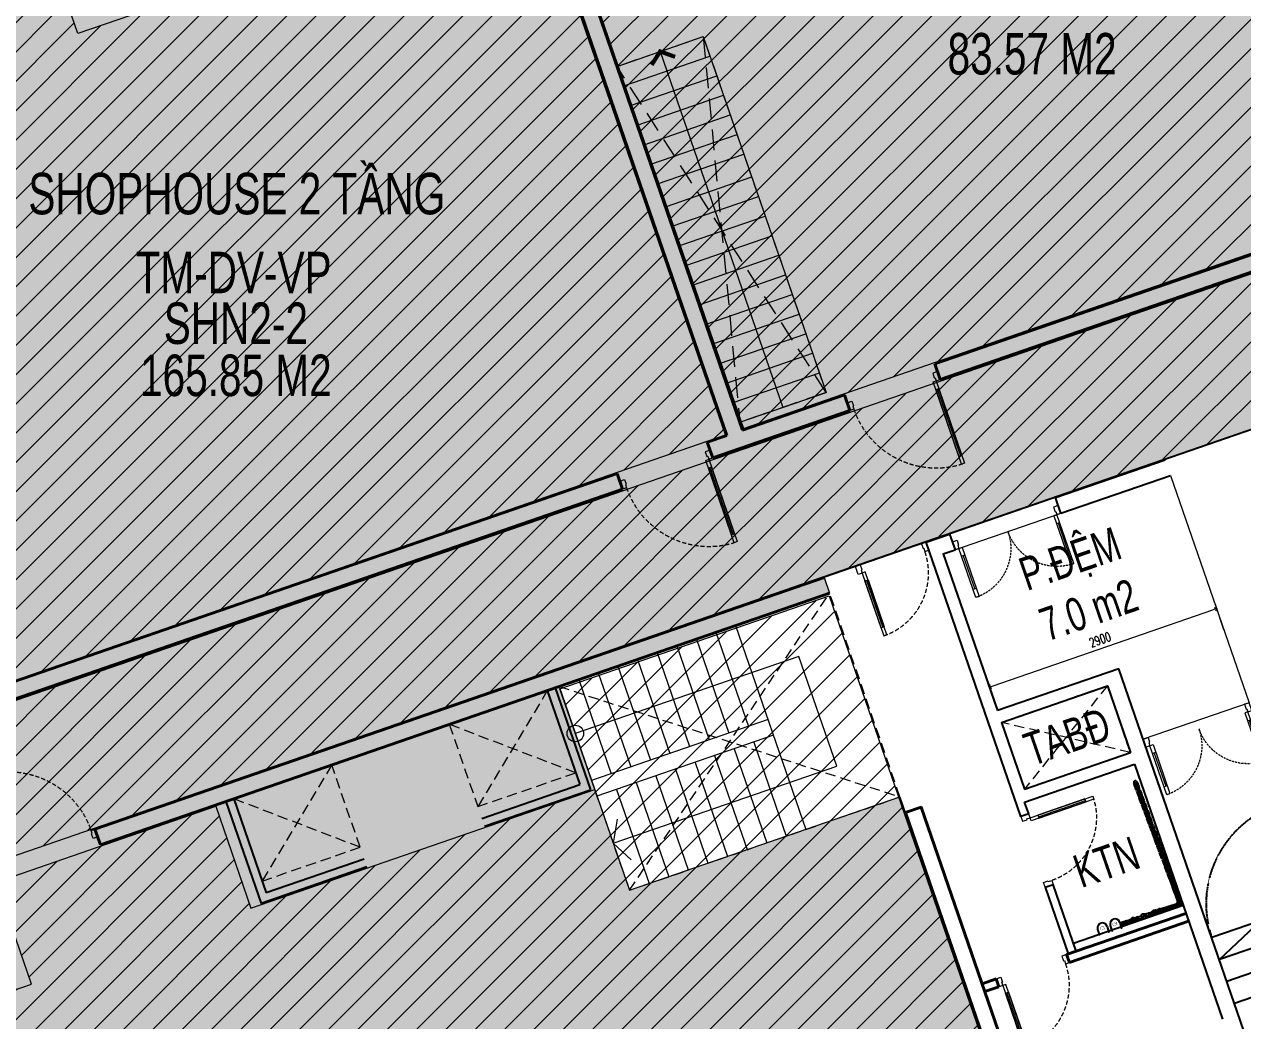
# Model space of a CAD drawing. Header units: millimetres. Extents: x -11451263 to 11578383104, y -507 to 1450429.
# Drawn here: x 11711667 to 11726354, y 1047320 to 1059334 of the extents above; entities that cross this region are included whole.
import ezdxf
from ezdxf.enums import TextEntityAlignment as Align

# ---------------------------------------------------------------- set-up
doc = ezdxf.new("R2010")
doc.units = ezdxf.units.MM
doc.header["$MEASUREMENT"] = 0
for name, pattern in [('DASH2-1', [3, 2, -1]), ('DASHED2', [0.375, 0.25, -0.125]), ('HIDDEN', [0.375, 0.25, -0.125]), ('Xref_ST_MBDV Cot vach 30.7.2022$0$HIDDEN', [0.375, 0.25, -0.125]), ('Xref_ST_MBDV Cot vach 30.7.2022$0$HIDDEN2', [0.1875, 0.125, -0.0625])]:
    doc.linetypes.add(name, pattern=pattern)
doc.layers.get('0').update_dxf_attribs({"linetype": 'CONTINUOUS', "lineweight": 13})
doc.layers.get('Defpoints').update_dxf_attribs({"color": 5, "linetype": 'CONTINUOUS', "lineweight": 13})
for name, color, linetype, lineweight in [('00-N-GHI CHU', 150, 'CONTINUOUS', 9), ('1.Tuong', 251, 'CONTINUOUS', 35), ('CUA', 37, 'CONTINUOUS', 13), ('D-building block', 8, 'CONTINUOUS', 13), ('DO DIEN TICH THONG THUY', 141, 'CONTINUOUS', 13), ('KAKA FIX', 2, 'CONTINUOUS', 13), ('KT-Chu viet', 255, 'CONTINUOUS', 20), ('KT-Chu viet 2', 6, 'CONTINUOUS', 20), ('KT-Kich thuoc', 159, 'CONTINUOUS', 18), ('KT-Net cat', 1, 'CONTINUOUS', 40), ('KT-Net to mau', 159, 'CONTINUOUS', 18), ('SPE-MEP-HVAC', 140, 'CONTINUOUS', 0), ('Xref_ST_MBDV Cot vach 30.7.2022$0$CUA', 37, 'CONTINUOUS', 13)]:
    doc.layers.add(name, color=color, linetype=linetype, lineweight=lineweight)
for name, color, linetype in [('1-CAPLANH', 30, 'CONTINUOUS'), ('KT-KT', 1, 'CONTINUOUS'), ('NU-1CAP LANH', 4, 'CONTINUOUS'), ('PAD', 2, 'CONTINUOUS'), ('Sao hoa', 3, 'CONTINUOUS'), ('THAY', 8, 'CONTINUOUS'), ('Xref_ST_MBDV Cot vach 30.7.2022$0$IDEA - dim', 251, 'CONTINUOUS'), ('Xref_ST_MBDV Cot vach 30.7.2022$0$KT-Net cot vach', 6, 'CONTINUOUS'), ('Xref_ST_MBDV Cot vach 30.7.2022$0$KT-Net manh', 139, 'CONTINUOUS'), ('Xref_ST_MBDV Cot vach 30.7.2022$0$KT-Text', 7, 'CONTINUOUS'), ('Xref_ST_MBDV Cot vach 30.7.2022$0$KT-Thay', 7, 'CONTINUOUS'), ('Xref_ST_MBDV Cot vach 30.7.2022$0$KT-Tuong', 1, 'CONTINUOUS')]:
    doc.layers.add(name, color=color, linetype=linetype)
doc.styles.add('AVANT', font='vntimeh.shx')
doc.styles.add('Xref_ST_MBDV Cot vach 30.7.2022$0$Arial', font='arial.ttf', dxfattribs={"width": 0.7})
doc.styles.add('Xref_ST_MBDV Cot vach 30.7.2022$0$xref.N.Cot vach tang N2$0$DIM', font='vnsimli.shx', dxfattribs={"width": 0.7})
doc.dimstyles.new('Xref_ST_MBDV Cot vach 30.7.2022$0$xref.N.Cot vach tang N2$0$CCU 1-100 A1', dxfattribs={"dimscale": 100, "dimtxt": 2.2, "dimasz": 1, "dimexe": 1, "dimexo": 0, "dimgap": 1, "dimtad": 1, "dimdec": 0, "dimdsep": 46, "dimtxsty": 'Xref_ST_MBDV Cot vach 30.7.2022$0$xref.N.Cot vach tang N2$0$DIM', "dimblk1": 'Xref_ST_MBDV Cot vach 30.7.2022$0$xref.N.Cot vach tang N2$0$_ARCHTICK', "dimblk2": 'Xref_ST_MBDV Cot vach 30.7.2022$0$xref.N.Cot vach tang N2$0$_ARCHTICK', "dimsah": 1, "dimcen": 0, "dimdle": 1, "dimclrd": 256, "dimclre": 256, "dimclrt": 31, "dimadec": 0, "dimazin": 0, "dimtfac": 1, "dimtdec": 0, "dimtix": 1, "dimtmove": 2, "dimatfit": 3, "dimldrblk": 'Xref_ST_MBDV Cot vach 30.7.2022$0$xref.N.Cot vach tang N2$0$_ARCHTICK', "dimfxl": 0, "dimtolj": 1, "dimarcsym": 0})

# ---------------------------------------------------------------- blocks, each defined once
blk = doc.blocks.new('*U290')
for p, q in [((-1260, 525), (-1300, 525)), ((-1280, 100), (-1280, 525)), ((-90, 525), (-50, 525)), ((-70, 100), (-70, 525)), ((-1260, 100), (-1300, 100)), ((-90, 100), (-50, 100))]:
    blk.add_line(p, q)
for points in [[(-1300, 0), (-1260, 0), (-1260, 625), (-1300, 625)], [(-50, 0), (-90, 0), (-90, 625), (-50, 625)], [(-1350, -100), (-1290, -100), (-1290, -40), (-1300, -40), (-1300, 0), (-1350, 0)], [(0, -100), (-60, -100), (-60, -40), (-50, -40), (-50, 0), (0, 0)]]:
    blk.add_lwpolyline(points, close=True)
at = {"linetype": 'Xref_ST_MBDV Cot vach 30.7.2022$0$HIDDEN2', "ltscale": 200}
for centre, start, end in [((-1300, 0), 0, 90), ((-50, 0), 90, 180)]:
    blk.add_arc(centre, 625, start, end, dxfattribs=at)
blk = doc.blocks.new('*U291')
for p, q in [((-1260, 525), (-1300, 525)), ((-1280, 100), (-1280, 525)), ((-90, 525), (-50, 525)), ((-70, 100), (-70, 525)), ((-1260, 100), (-1300, 100)), ((-90, 100), (-50, 100))]:
    blk.add_line(p, q)
for points in [[(-1300, 0), (-1260, 0), (-1260, 625), (-1300, 625)], [(-50, 0), (-90, 0), (-90, 625), (-50, 625)], [(-1350, -100), (-1290, -100), (-1290, -40), (-1300, -40), (-1300, 0), (-1350, 0)], [(0, -100), (-60, -100), (-60, -40), (-50, -40), (-50, 0), (0, 0)]]:
    blk.add_lwpolyline(points, close=True)
at = {"linetype": 'Xref_ST_MBDV Cot vach 30.7.2022$0$HIDDEN2', "ltscale": 200}
for centre, start, end in [((-1300, 0), 0, 90), ((-50, 0), 90, 180)]:
    blk.add_arc(centre, 625, start, end, dxfattribs=at)
blk = doc.blocks.new('*U377')
blk.add_line((-70, -100), (-70, -700))
for points in [[(-900, 100), (-840, 100), (-840, 40), (-850, 40), (-850, 0), (-900, 0)], [(-50, 0), (-50, -800), (-90, -800), (-90, 0)], [(0, 100), (-60, 100), (-60, 40), (-50, 40), (-50, 0), (0, 0)], [(-50, -100), (-90, -100), (-90, -700), (-50, -700)]]:
    blk.add_lwpolyline(points, close=True)
at = {"linetype": 'Xref_ST_MBDV Cot vach 30.7.2022$0$HIDDEN', "ltscale": 200}
blk.add_arc((-50, 0), 800, 180, 270, dxfattribs=at)
blk = doc.blocks.new('*U292')
blk.add_line((-70, 100), (-70, 700))
for points in [[(-50, 0), (-50, 800), (-90, 800), (-90, 0)], [(-50, 100), (-90, 100), (-90, 700), (-50, 700)], [(-900, -100), (-840, -100), (-840, -40), (-850, -40), (-850, 0), (-900, 0)], [(0, -100), (-60, -100), (-60, -40), (-50, -40), (-50, 0), (0, 0)]]:
    blk.add_lwpolyline(points, close=True)
at = {"linetype": 'Xref_ST_MBDV Cot vach 30.7.2022$0$HIDDEN', "ltscale": 200}
blk.add_arc((-50, 0), 800, 90, 180, dxfattribs=at)
blk = doc.blocks.new('*U286')
blk.add_line((-70, 100), (-70, 700))
for points in [[(-50, 0), (-50, 800), (-90, 800), (-90, 0)], [(-50, 100), (-90, 100), (-90, 700), (-50, 700)], [(-900, -100), (-840, -100), (-840, -40), (-850, -40), (-850, 0), (-900, 0)], [(0, -100), (-60, -100), (-60, -40), (-50, -40), (-50, 0), (0, 0)]]:
    blk.add_lwpolyline(points, close=True)
at = {"linetype": 'Xref_ST_MBDV Cot vach 30.7.2022$0$HIDDEN', "ltscale": 200}
blk.add_arc((-50, 0), 800, 90, 180, dxfattribs=at)
blk = doc.blocks.new('Xref_ST_MBDV Cot vach 30.7.2022$0$xref.N.Cot vach tang N2$0$_Open90')
at = {"color": 0, "linetype": 'ByBlock', "lineweight": -2}
for p, q in [((0, 0), (-1, 0)), ((-0.5, 0.5), (0, 0)), ((0, 0), (-0.5, -0.5))]:
    blk.add_line(p, q, dxfattribs=at)
blk = doc.blocks.new('*D376')
at = {"layer": 'Defpoints', "color": 5, "transparency": 16777216}
for p, q in [((366201, -362644), (368848, -361730)), ((368983, -361969), (368879, -361666)), ((366242, -362916), (366137, -362613))]:
    blk.add_line(p, q, dxfattribs=at)
at = {"layer": 'Defpoints', "color": 0, "transparency": 16777216}
for p in [(368895, -361714), (368983, -361969), (366242, -362916)]:
    blk.add_point(p, dxfattribs=at)
at = {"layer": 'Defpoints', "color": 5, "transparency": 16777216, "xscale": 50, "yscale": 50, "zscale": 50}
for p, rotation in [((368895, -361714), 19.04713795873643), ((366154, -362660), 199.0471379587364)]:
    blk.add_blockref('Xref_ST_MBDV Cot vach 30.7.2022$0$xref.N.Cot vach tang N2$0$_Open90', p, dxfattribs=dict(at, rotation=rotation))
at = {"layer": 'Defpoints', "color": 5, "transparency": 16777216, "insert": (367490, -362088), "char_height": 110, "attachment_point": 5, "rotation": 19.0471, "style": 'Xref_ST_MBDV Cot vach 30.7.2022$0$xref.N.Cot vach tang N2$0$DIM'}
blk.add_mtext('\\A1;2900', dxfattribs=at)
blk = doc.blocks.new('Xref_ST_MBDV Cot vach 30.7.2022$0$xref.N.Cot vach tang N2$0$_ARCHTICK')
at = {"color": 0, "linetype": 'ByBlock', "const_width": 0.15}
blk.add_lwpolyline([(-0.5, -0.5), (0.5, 0.5)], dxfattribs=at)
blk = doc.blocks.new('cut1')
at = {"layer": '1-CAPLANH'}
for p, q in [((-274785, 30089), (-274785, 29953)), ((-274785, 30089), (-274731, 30089)), ((-274561, 30021), (-274785, 30021)), ((-274561, 29953), (-274785, 29953)), ((-274705, 30089), (-274731, 30089)), ((-274705, 30079), (-274642, 30079)), ((-274673, 30021), (-274673, 30129)), ((-274673, 30089), (-274673, 30089)), ((-274561, 30089), (-274641, 30089)), ((-274561, 30089), (-274561, 29953))]:
    blk.add_line(p, q, dxfattribs=at)
for centre, radius, start, end in [((-274673, 30021), 47.9, 133.3025, 49.4499), ((-274674, 30020), 32, 177.2316, 2.7684), ((-274673, 30021), 47.9, 90, 90.8504), ((-274673, 30021), 33.3, 90, 91.5229)]:
    blk.add_arc(centre, radius, start, end, dxfattribs=at)
blk = doc.blocks.new('U')
at = {"layer": '00-N-GHI CHU'}
for p, q in [((-166, 79), (-164, 80)), ((-166, 72), (-166, 79)), ((-166, 79), (-158, 79)), ((-166, 72), (-164, 70)), ((-166, 72), (-158, 72)), ((-164, 70), (-164, 80)), ((-158, 80), (-164, 80)), ((-158, 70), (-164, 70)), ((-156, 80), (-150, 80)), ((-156, 70), (-150, 70)), ((-73, 80), (-150, 80)), ((-150, 79), (-122, 79)), ((-150, 72), (-122, 72)), ((-73, 70), (-150, 70)), ((-166, -72), (-164, -70)), ((-166, -72), (-158, -72)), ((-166, -72), (-166, -79)), ((-166, -79), (-158, -79)), ((-166, -79), (-164, -80)), ((-158, -70), (-164, -70)), ((-164, -70), (-164, -80)), ((-158, -80), (-164, -80)), ((-156, -70), (-150, -70)), ((-156, -80), (-150, -80)), ((-73, -70), (-148, -70)), ((-148, -72), (-122, -72)), ((-148, -79), (-122, -79)), ((-73, -80), (-148, -80)), ((-122, -70), (-122, -80))]:
    blk.add_line(p, q, dxfattribs=at)
for points in [[(-150, 65), (-157, 65), (-158, 67), (-158, 84), (-157, 86), (-150, 86)], [(-150, -65), (-157, -65), (-158, -67), (-158, -84), (-157, -86), (-150, -86)], [(-150, -89), (-150, -61), (-148, -61), (-148, -89)]]:
    blk.add_lwpolyline(points, close=True, dxfattribs=at)
for points in [[(-156, 65, -0.8), (-156, 70, -0.4), (-156, 80, -0.8), (-156, 86)], [(-156, -65, 0.8), (-156, -70, 0.4), (-156, -80, 0.8), (-156, -86)]]:
    blk.add_lwpolyline(points, format="xyb", dxfattribs=at)
for radius in [80.4, 70]:
    blk.add_arc((-73, 0), radius, 270, 90, dxfattribs=at)
blk = doc.blocks.new('A$C5D741EBD')
at = {"layer": 'NU-1CAP LANH'}
for p, q in [((-80, 0), (66, 0)), ((-80, 0), (66, 0)), ((-80, -51), (-80, 0)), ((-80, 0), (66, 0)), ((-80, 0), (66, 0)), ((-80, -51), (-80, 0)), ((-80, 0), (66, 0)), ((-80, 0), (66, 0)), ((-80, -51), (-80, 0)), ((-71, 0), (-71, 48)), ((57, 48), (-71, 48)), ((-7, 0), (-7, -51)), ((57, 0), (57, 48)), ((66, -51), (66, 0)), ((66, -51), (66, 0)), ((66, -51), (66, 0)), ((-80, -51), (66, -51)), ((-47, 0), (-47, -51)), ((33, 0), (33, -51))]:
    blk.add_line(p, q, dxfattribs=at)
blk = doc.blocks.new('co.')
at = {"layer": 'PAD', "xscale": 0.213068181818182, "yscale": 0.213068181818182, "zscale": 0.213068181818182, "rotation": 90}
blk.add_blockref('A$C5D741EBD', (-11, 1), dxfattribs=at)
blk = doc.blocks.new('noi giam- DN 32x25-PPR')
at = {"ltscale": 10}
blk.add_line((22.5, 0), (-22.5, 0), dxfattribs=at)
at = {"layer": 'Sao hoa'}
for p, q in [((-4.5, 17), (-22.5, 17)), ((-22.5, -17), (-22.5, 17)), ((22.5, 21.5), (2.5, 21.5)), ((22.5, -21.5), (22.5, 21.5)), ((-4.5, -17), (-22.5, -17)), ((22.5, -21.5), (2.5, -21.5))]:
    blk.add_line(p, q, dxfattribs=at)
for points in [[(2.5, 21.5), (-4.5, 17)], [(2.5, -21.5), (-4.5, -17)]]:
    blk.add_lwpolyline(points, dxfattribs=at)
blk = doc.blocks.new('A$C76E668D4')
for p, q in [((1, 39), (77, 39)), ((8, 46), (8, 32)), ((8, 46), (11, 46)), ((8, 39), (70, 39)), ((8, 32), (11, 32)), ((13, 86), (13, 68)), ((13, 86), (65, 86)), ((13, 56), (14, 54)), ((13, 22), (14, 24)), ((13, -8), (13, 10)), ((14, 55), (17, 55)), ((14, 23), (17, 23)), ((20, 66), (20, 59)), ((20, 50), (20, 47)), ((20, 43), (20, 28)), ((20, 19), (20, 12)), ((22, 65), (24, 64)), ((22, 13), (24, 14)), ((32, 70), (32, 67)), ((32, 8), (32, 11)), ((39, 77), (39, 1)), ((46, 70), (46, 67)), ((46, 8), (46, 11)), ((56, 65), (54, 64)), ((56, 13), (54, 14)), ((58, 66), (58, 59)), ((58, 50), (58, 47)), ((58, 43), (58, 28)), ((58, 19), (58, 12)), ((64, 55), (61, 55)), ((64, 23), (61, 23)), ((65, 56), (64, 54)), ((65, 22), (64, 24)), ((65, 86), (65, 68)), ((65, -8), (65, 10)), ((70, 46), (67, 46)), ((70, 32), (67, 32)), ((70, 46), (70, 32)), ((13, -8), (65, -8))]:
    blk.add_line(p, q)
for points in [[(32, 38, 0.26392), (30, 39), (19, 43, 0.470669), (18, 43, 0.248463), (24, 23, 0.470669), (25, 24), (32, 34, 0.26392), (32, 36, -0.068733)], [(35, 46, 0.26392), (36, 47), (37, 59, 0.470669), (36, 60, 0.248463), (19, 49, 0.470669), (20, 47), (32, 44, 0.26392), (34, 44, -0.068733)], [(38, 31, 0.26392), (36, 31), (29, 21, 0.470669), (29, 20, 0.248463), (49, 20, 0.470669), (49, 21), (42, 31, 0.26392), (40, 31, -0.068733)], [(44, 44, 0.26392), (46, 44), (58, 47, 0.470669), (58, 49, 0.248463), (42, 60, 0.470669), (41, 59), (42, 47, 0.26392), (43, 46, -0.068733)], [(46, 36, 0.26392), (46, 34), (53, 24, 0.470669), (54, 23, 0.248463), (60, 43, 0.470669), (59, 43), (48, 39, 0.26392), (46, 38, -0.068733)]]:
    blk.add_lwpolyline(points, format="xyb", close=True)
blk.add_lwpolyline([(37, 42), (36, 39), (37, 36), (41, 36), (42, 39), (41, 42)], close=True)
for radius in [39, 3.52, 2.82]:
    blk.add_circle((39, 39), radius)
for centre, radius, start, end in [((8, 43), 2.25, 95.6633, 163.7814), ((39, 39), 33, 171.1453, 188.9642), ((8, 35), 2.25, 196.2186, 264.3367), ((140, 39), 132, 177.1104, 182.8896), ((10, 44), 1.57, 357.9003, 80.0638), ((10, 34), 1.57, 279.9362, 2.0997), ((39, 39), 33, 126.0358, 143.8547), ((14, 57), 2.25, 151.2186, 219.3367), ((39, 39), 27.4, 169.306, 191.0525), ((14, 21), 2.25, 140.6633, 208.7814), ((39, 39), 33, 216.1453, 233.9642), ((15, 55), 1.57, 234.9362, 317.0997), ((15, 22), 1.57, 42.9003, 125.0638), ((39, 39), 27.4, 124.306, 145.694), ((39, 39), 27.4, 214.306, 235.694), ((21, 64), 2.25, 50.6633, 118.7814), ((21, 14), 2.25, 241.2186, 309.3367), ((-13, 63), 33.3, 352.9541, 5.0619), ((-112, 39), 132, 3.5546, 4.5408), ((-112, 39), 132, 355.4592, 1.6875), ((-13, 15), 33.3, 354.9381, 7.0459), ((22, 63), 1.57, 312.9003, 35.0638), ((22, 15), 1.57, 324.9362, 47.0997), ((39, 39), 11.4, 174.3336, 221.6664), ((39, 39), 11.4, 102.3336, 149.6664), ((35, 69), 2.25, 106.2186, 174.3367), ((34, 67), 1.57, 189.9362, 272.0997), ((34, 10), 1.57, 87.9003, 170.0638), ((35, 8), 2.25, 185.6633, 253.7814), ((39, 39), 33, 81.0358, 98.8547), ((39, 39), 27.4, 78.9475, 100.694), ((39, 39), 11.4, 246.3336, 293.6664), ((39, 39), 27.4, 259.306, 281.0525), ((39, 39), 33, 261.1453, 278.9642), ((39, 39), 11, 246.3336, 293.6664), ((39, 39), 11.4, 30.3336, 77.6664), ((43, 69), 2.25, 5.6633, 73.7814), ((44, 67), 1.57, 267.9003, 350.0638), ((44, 10), 1.57, 9.9362, 92.0997), ((43, 8), 2.25, 286.2186, 354.3367), ((39, 39), 11.4, 318.3336, 5.6664), ((55, 63), 1.57, 144.9362, 227.0997), ((39, 39), 27.4, 34.306, 55.694), ((39, 39), 27.4, 304.306, 325.694), ((55, 15), 1.57, 132.9003, 215.0638), ((57, 64), 2.25, 61.2186, 129.3367), ((57, 14), 2.25, 230.6633, 298.7814), ((91, 63), 33.3, 174.9381, 187.0459), ((39, 39), 33, 36.0358, 53.8547), ((190, 39), 132, 175.4592, 176.4454), ((190, 39), 132, 178.3125, 184.5408), ((39, 39), 33, 306.1453, 323.9642), ((91, 15), 33.3, 172.9541, 185.0619), ((63, 55), 1.57, 222.9003, 305.0638), ((63, 22), 1.57, 54.9362, 137.0997), ((64, 57), 2.25, 320.6633, 28.7814), ((64, 21), 2.25, 331.2186, 39.3367), ((67, 44), 1.57, 99.9362, 182.0997), ((39, 39), 27.4, 348.9475, 10.694), ((67, 34), 1.57, 177.9003, 260.0638), ((-62, 39), 132, 357.1104, 2.8896), ((69, 43), 2.25, 16.2186, 84.3367), ((69, 35), 2.25, 275.6633, 343.7814), ((39, 39), 33, 351.0358, 8.8547)]:
    blk.add_arc(centre, radius, start, end)
for centre in [(39, 65), (39, 13)]:
    blk.add_ellipse(centre, major_axis=(-8.57, 0), ratio=0.362111, start_param=0.713758, end_param=2.427834)
blk = doc.blocks.new('A$C0DB83D5E')
for p, q in [((-22, 0), (31, 0)), ((0, -33), (0, 22))]:
    blk.add_line(p, q)
at = {"layer": 'THAY'}
for p, q in [((-22, 0), (-22, -31)), ((0, 22), (31, 22)), ((31, -22), (31, 22)), ((22, -31), (-22, -31)), ((0, -22), (31, -22)), ((22, -22), (22, -31))]:
    blk.add_line(p, q, dxfattribs=at)
blk.add_ellipse((0, 0), major_axis=(-15.7, -15.7), ratio=1, start_param=3.926991, end_param=7.068583, dxfattribs=at)
blk = doc.blocks.new('CNTPO')
at = {"layer": '1-CAPLANH'}
h = blk.add_hatch(color=256, dxfattribs=at)
h.set_gradient(color1=(0, 0, 255), one_color=1, tint=1, name='CYLINDER')
h.paths.add_polyline_path([(11410177, 1048585), (11410168, 1048585), (11410169, 1048584), (11410155, 1048579), (11410153, 1048579), (11410140, 1048575), (11410145, 1048574)])
h.paths.add_polyline_path([(11410154, 1048575), (11410156, 1048577), (11410170, 1048582), (11410170, 1048581), (11410177, 1048585), (11410145, 1048574), (11410142, 1048571)])
for p, q in [((11410049, 1050173, 0), (11410043, 1050189, 0)), ((11410085, 1050187, 0), (11410079, 1050202, 0)), ((11410079, 1050091, 0), (11410073, 1050107, 0)), ((11410110, 1050008, 0), (11410104, 1050024, 0)), ((11410115, 1050104, 0), (11410109, 1050120, 0)), ((11410146, 1050022, 0), (11410140, 1050037, 0)), ((11410141, 1049925, 0), (11410135, 1049941, 0)), ((11410172, 1049843, 0), (11410166, 1049858, 0)), ((11410177, 1049939, 0), (11410171, 1049955, 0)), ((11410208, 1049856, 0), (11410202, 1049872, 0)), ((11410202, 1049760, 0), (11410196, 1049775, 0)), ((11410233, 1049677, 0), (11410227, 1049692, 0)), ((11410238, 1049773, 0), (11410232, 1049789, 0)), ((11410269, 1049690, 0), (11410263, 1049706, 0)), ((11410264, 1049594, 0), (11410258, 1049610, 0)), ((11410300, 1049607, 0), (11410294, 1049623, 0)), ((11410295, 1049511, 0), (11410289, 1049527, 0)), ((11410326, 1049428, 0), (11410320, 1049444, 0)), ((11410331, 1049524, 0), (11410325, 1049540, 0)), ((11410362, 1049441, 0), (11410356, 1049457, 0)), ((11410356, 1049345, 0), (11410350, 1049361, 0)), ((11410389, 1049262, 0), (11410383, 1049278, 0)), ((11410392, 1049358, 0), (11410386, 1049374, 0)), ((11410425, 1049276, 0), (11410419, 1049291, 0)), ((11410419, 1049179, 0), (11410413, 1049195, 0)), ((11410450, 1049096, 0), (11410444, 1049112, 0)), ((11410455, 1049193, 0), (11410449, 1049208, 0)), ((11410486, 1049110, 0), (11410480, 1049125, 0)), ((11410571, 1048757, 0), (11410478, 1049031, 0)), ((11410601, 1048767, 0), (11410508, 1049041, 0)), ((11410362, 1048668, 0), (11410563, 1048734, 0)), ((11410372, 1048637, 0), (11410573, 1048704, 0)), ((11409944, 1048519, 0), (11409874, 1048494, 0)), ((11409983, 1048530), (11409997, 1048535)), ((11409997, 1048535), (11409983, 1048530)), ((11409983, 1048530), (11409997, 1048535)), ((11409983, 1048530), (11409997, 1048535)), ((11410056, 1048556), (11410070, 1048561)), ((11410070, 1048561), (11410058, 1048557)), ((11410079, 1048538), (11410067, 1048533)), ((11410067, 1048533), (11410078, 1048537)), ((11410091, 1048569), (11410101, 1048573)), ((11410101, 1048573), (11410091, 1048569)), ((11410099, 1048545), (11410107, 1048548)), ((11410109, 1048548), (11410099, 1048545)), ((11410101, 1048573), (11410133, 1048589)), ((11410109, 1048548), (11410145, 1048555)), ((11410140, 1048575), (11410153, 1048579)), ((11410140, 1048575), (11410145, 1048574)), ((11410142, 1048571), (11410154, 1048575)), ((11410142, 1048571), (11410145, 1048574)), ((11410151, 1048578), (11410153, 1048577)), ((11410167, 1048609), (11410152, 1048552)), ((11410171, 1048584), (11410153, 1048577)), ((11410153, 1048573), (11410154, 1048575)), ((11410172, 1048581), (11410154, 1048575)), ((11410181, 1048586), (11410170, 1048585)), ((11410170, 1048585), (11410171, 1048584)), ((11410181, 1048586), (11410172, 1048580)), ((11410172, 1048580), (11410172, 1048581)), ((11410212, 1048613), (11410178, 1048605)), ((11410221, 1048589), (11410190, 1048571)), ((11410212, 1048613), (11410221, 1048616)), ((11410212, 1048613), (11410221, 1048616)), ((11410221, 1048589), (11410230, 1048592)), ((11410221, 1048589), (11410230, 1048592)), ((11410244, 1048624), (11410258, 1048629)), ((11410244, 1048624), (11410258, 1048629)), ((11410253, 1048600), (11410267, 1048605)), ((11410253, 1048600), (11410267, 1048605)), ((11410316, 1048650), (11410324, 1048653)), ((11410316, 1048650), (11410324, 1048653)), ((11410325, 1048626), (11410333, 1048629)), ((11410325, 1048626), (11410333, 1048629)), ((11409954, 1048490, 0), (11409884, 1048466, 0)), ((11409992, 1048506), (11410006, 1048511)), ((11410006, 1048511), (11409992, 1048506)), ((11409992, 1048506), (11410006, 1048511)), ((11409992, 1048506), (11410006, 1048511))]:
    blk.add_line(p, q, dxfattribs=at)
at = {"layer": '1-CAPLANH', "color": 250}
for p, q in [((11410067, 1050180, 0), (11410061, 1050196, 0)), ((11410097, 1050098, 0), (11410091, 1050113, 0)), ((11410128, 1050015, 0), (11410122, 1050031, 0)), ((11410159, 1049932, 0), (11410153, 1049948, 0)), ((11410190, 1049849, 0), (11410184, 1049865, 0)), ((11410220, 1049766, 0), (11410214, 1049782, 0)), ((11410251, 1049683, 0), (11410245, 1049699, 0)), ((11410282, 1049601, 0), (11410276, 1049616, 0)), ((11410313, 1049518, 0), (11410307, 1049533, 0)), ((11410344, 1049435, 0), (11410338, 1049450, 0)), ((11410374, 1049352, 0), (11410368, 1049367, 0)), ((11410407, 1049269, 0), (11410401, 1049285, 0)), ((11410437, 1049186, 0), (11410431, 1049202, 0)), ((11410468, 1049103, 0), (11410462, 1049119, 0)), ((11410586, 1048762, 0), (11410493, 1049036, 0)), ((11410367, 1048653, 0), (11410568, 1048719, 0)), ((11409949, 1048505, 0), (11409879, 1048480, 0))]:
    blk.add_line(p, q, dxfattribs=at)
at = {"layer": '1-CAPLANH'}
blk.add_circle((11410161, 1048580), 29.9, dxfattribs=at)
blk.add_arc((11410061, 1050194), 19.3, 26.0262, 194.7324, dxfattribs=at)
at = {"layer": 'Xref_ST_MBDV Cot vach 30.7.2022$0$KT-Net cot vach'}
for p, q in [((11409313, 1048254), (11410637, 1048711)), ((11409346, 1048159), (11410669, 1048616))]:
    blk.add_line(p, q, dxfattribs=at)
at = {"xscale": -1, "rotation": 289.11169366542}
blk.add_blockref('A$C0DB83D5E', (11410596, 1048732), dxfattribs=at)
at = {"layer": '1-CAPLANH'}
for name, p, xscale, yscale, zscale, rotation in [('cut1', (11431682, 964407), 0.32, 0.32, 0.32, 290.379338487122), ('cut1', (11431713, 964324), 0.32, 0.32, 0.32, 290.379338487122), ('cut1', (11431743, 964242), 0.32, 0.32, 0.32, 290.379338487122), ('cut1', (11431774, 964159), 0.32, 0.32, 0.32, 290.379338487122), ('cut1', (11431805, 964077), 0.32, 0.32, 0.32, 290.379338487122), ('cut1', (11431835, 963994), 0.32, 0.32, 0.32, 290.379338487122), ('cut1', (11431866, 963911), 0.32, 0.32, 0.32, 290.379338487122), ('cut1', (11431897, 963828), 0.32, 0.32, 0.32, 290.379338487122), ('cut1', (11431928, 963745), 0.32, 0.32, 0.32, 290.379338487122), ('cut1', (11431959, 963662), 0.32, 0.32, 0.32, 290.379338487122), ('cut1', (11431989, 963579), 0.32, 0.32, 0.32, 290.379338487122), ('cut1', (11432022, 963496), 0.32, 0.32, 0.32, 290.379338487122), ('cut1', (11432052, 963413), 0.32, 0.32, 0.32, 290.379338487122), ('cut1', (11432083, 963330), 0.32, 0.32, 0.32, 290.379338487122), ('cut1', (11432114, 963247), 0.32, 0.32, 0.32, 290.379338487122), ('cut1', (11432145, 963164), 0.32, 0.32, 0.32, 290.379338487122), ('A$C76E668D4', (11410324, 1048611), 0.6849447272717964, 0.6849447272717964, 0.6849447272717964, 109.7899371262648), ('noi giam- DN 32x25-PPR', (11410348, 1048648), 0.9004651162876698, 0.9004651162876698, 0.9004651162876698, 19.78993712626498), ('noi giam- DN 32x25-PPR', (11409968, 1048511), -0.9004651162876695, 0.9004651162876695, 0.9004651162876695, 19.78993712626498), ('A$C76E668D4', (11410016, 1048500), -0.684944727271796, 0.684944727271796, 0.6849447272717961, 289.7899371262649), ('co.', (11410095, 1048557), 1.056, 1.056, 1.056, 19.78993712626498), ('co.', (11410225, 1048604), -1.056, 1.056, 1.056, 19.78993712626505)]:
    blk.add_blockref(name, p, dxfattribs=dict(at, xscale=xscale, yscale=yscale, zscale=zscale, rotation=rotation))
at = {"layer": '1.Tuong', "xscale": 0.7994593806497653, "yscale": 0.7994593806497653, "zscale": 0.7994593806497653, "rotation": 107.2222642129305}
for p in [(11409646, 1048495), (11409798, 1048543)]:
    blk.add_blockref('U', p, dxfattribs=at)
at = {"layer": 'Defpoints', "style": 'AVANT', "text_generation_flag": 2, "width": 0.7}
for s, p in [('c2', (11409685, 1048463)), ('c4', (11409837, 1048511))]:
    blk.add_text(s, height=40.5, rotation=197.2223, dxfattribs=at).set_placement(p, align=Align.RIGHT)
blk = doc.blocks.new('thang2')
at = {"layer": 'D-building block', "color": 3, "linetype": 'DASHED2', "ltscale": 1000}
blk.add_lwpolyline([(11835281, 1060998), (11836320, 1061357), (11837802, 1057066), (11836762, 1056707)], close=True, dxfattribs=at)
for points in [[(11836320, 1061357), (11836762, 1056707)], [(11837802, 1057066), (11835281, 1060998)]]:
    blk.add_lwpolyline(points, dxfattribs=at)
at = {"layer": 'Defpoints', "color": 252}
for points in [[(11836762, 1056707), (11835281, 1060998), (11836320, 1061357), (11837802, 1057066)], [(11835801, 1061178), (11837282, 1056886)], [(11835362, 1060762), (11836402, 1061121)], [(11835444, 1060526), (11836484, 1060885)], [(11835525, 1060290), (11836565, 1060649)], [(11835607, 1060053), (11836647, 1060412)], [(11835689, 1059817), (11836728, 1060176)], [(11835770, 1059581), (11836810, 1059940)], [(11835865, 1059306), (11836905, 1059665)], [(11835947, 1059070), (11836986, 1059429)], [(11836028, 1058833), (11837068, 1059192)], [(11836110, 1058597), (11837149, 1058956)], [(11836191, 1058361), (11837231, 1058720)], [(11836273, 1058124), (11837313, 1058483)], [(11836354, 1057888), (11837394, 1058247)], [(11836436, 1057652), (11837476, 1058011)], [(11836518, 1057415), (11837557, 1057774)], [(11836599, 1057179), (11837639, 1057538)], [(11836681, 1056943), (11837721, 1057302)], [(11836762, 1056707), (11837802, 1057066)]]:
    blk.add_lwpolyline(points, dxfattribs=at)
at = {"layer": 'Defpoints', "color": 252, "const_width": 50}
blk.add_lwpolyline([(11835981, 1061113), (11835801, 1061178), (11835699, 1061016)], dxfattribs=at)
blk = doc.blocks.new('*U277')
blk.add_line((70, 100), (70, 950))
for points in [[(50, 0), (50, 1050), (90, 1050), (90, 0)], [(50, 100), (90, 100), (90, 950), (50, 950)], [(0, -100), (60, -100), (60, -40), (50, -40), (50, 0), (0, 0)], [(1150, -100), (1090, -100), (1090, -40), (1100, -40), (1100, 0), (1150, 0)]]:
    blk.add_lwpolyline(points, close=True)
at = {"linetype": 'Xref_ST_MBDV Cot vach 30.7.2022$0$HIDDEN', "ltscale": 200}
blk.add_arc((50, 0), 1050, 0, 90, dxfattribs=at)
blk = doc.blocks.new('*U278')
blk.add_line((-70, 100), (-70, 950))
for points in [[(-50, 0), (-50, 1050), (-90, 1050), (-90, 0)], [(-50, 100), (-90, 100), (-90, 950), (-50, 950)], [(-1150, -100), (-1090, -100), (-1090, -40), (-1100, -40), (-1100, 0), (-1150, 0)], [(0, -100), (-60, -100), (-60, -40), (-50, -40), (-50, 0), (0, 0)]]:
    blk.add_lwpolyline(points, close=True)
at = {"linetype": 'Xref_ST_MBDV Cot vach 30.7.2022$0$HIDDEN', "ltscale": 200}
blk.add_arc((-50, 0), 1050, 90, 180, dxfattribs=at)
blk = doc.blocks.new('*U285')
blk.add_line((70, 100), (70, 950))
for points in [[(50, 0), (50, 1050), (90, 1050), (90, 0)], [(50, 100), (90, 100), (90, 950), (50, 950)], [(0, -100), (60, -100), (60, -40), (50, -40), (50, 0), (0, 0)], [(1150, -100), (1090, -100), (1090, -40), (1100, -40), (1100, 0), (1150, 0)]]:
    blk.add_lwpolyline(points, close=True)
at = {"linetype": 'Xref_ST_MBDV Cot vach 30.7.2022$0$HIDDEN', "ltscale": 200}
blk.add_arc((50, 0), 1050, 0, 90, dxfattribs=at)
blk = doc.blocks.new('*U419')
at = {"linetype": 'HIDDEN', "ltscale": 500}
for p, q in [((850, 1350), (0, 0)), ((0, 1350), (850, 0))]:
    blk.add_line(p, q, dxfattribs=at)
blk.add_lwpolyline([(0, 1350), (850, 1350), (850, 0), (0, 0)], close=True, dxfattribs=at)
blk = doc.blocks.new('*U421')
at = {"linetype": 'HIDDEN', "ltscale": 500}
for p, q in [((1050, 1250), (0, 0)), ((0, 1250), (1050, 0))]:
    blk.add_line(p, q, dxfattribs=at)
blk.add_lwpolyline([(0, 1250), (1050, 1250), (1050, 0), (0, 0)], close=True, dxfattribs=at)
blk = doc.blocks.new('ffff')
at = {"layer": 'D-building block', "color": 3, "linetype": 'DASHED2', "ltscale": 500}
for p, q in [((11403962, 1048892), (11406375, 1052476)), ((11403113, 1051350), (11407223, 1050018))]:
    blk.add_line(p, q, dxfattribs=at)
blk.add_lwpolyline([(11403962, 1048892), (11407223, 1050018), (11406375, 1052476), (11403113, 1051350)], close=True, dxfattribs=at)
at = {"layer": 'Defpoints'}
for p, q in [((11405240, 1052084), (11406089, 1049627)), ((11404768, 1051921), (11405159, 1050787)), ((11405004, 1052003), (11405396, 1050868)), ((11404295, 1051758), (11404687, 1050624)), ((11404531, 1051839), (11404923, 1050705)), ((11404059, 1051676), (11404450, 1050542)), ((11403586, 1051513), (11403978, 1050379)), ((11403822, 1051595), (11404214, 1050460)), ((11403350, 1051432), (11403741, 1050297)), ((11405224, 1050598), (11405616, 1049463)), ((11405461, 1050679), (11405852, 1049545)), ((11404752, 1050435), (11405143, 1049300)), ((11404988, 1050516), (11405380, 1049382)), ((11404516, 1050353), (11404907, 1049219)), ((11404043, 1050190), (11404435, 1049055)), ((11404279, 1050271), (11404671, 1049137)), ((11403807, 1050108), (11404198, 1048974))]:
    blk.add_line(p, q, dxfattribs=at)
at = {"layer": 'Defpoints', "color": 252}
blk.add_line((11403113, 1051350), (11403962, 1048892), dxfattribs=at)
at = {"layer": 'Defpoints'}
for points in [[(11403766, 1049459), (11406460, 1050390), (11406003, 1051713), (11403309, 1050783)], [(11405632, 1050950), (11403505, 1050216)], [(11405697, 1050761), (11403570, 1050027)], [(11403814, 1049749), (11403766, 1049459), (11403983, 1049261)]]:
    blk.add_lwpolyline(points, dxfattribs=at)
blk.add_circle((11403309, 1050783), 100, dxfattribs=at)
blk = doc.blocks.new('WWW')
at = {"layer": 'Defpoints', "linetype": 'DASH2-1', "lineweight": 13, "ltscale": 1000, "flags": 128}
blk.add_lwpolyline([(11429817, 1022160), (11450185, 1019986), (11488616, 1021167), (11491469, 1024811), (11462656, 1159054), (11457975, 1176931), (11455626, 1177745), (11446686, 1170981), (11423167, 1153070), (11399484, 1135983, 0.684877), (11429817, 1022160)], format="xyb", dxfattribs=at)
blk = doc.blocks.new('hatch L2')
at = {"true_color": 0xf28888}
h = blk.add_hatch(color=11, dxfattribs=at)
h.dxf.hatch_style = 1
edge = h.paths.add_edge_path()
edge.add_line((11718962, 1048892), (11722223, 1050018))
edge.add_line((11722223, 1050018), (11724736, 1042735))
edge.add_line((11724736, 1042735), (11713062, 1038707))
edge.add_arc((11711930, 1043726), 5145, 245.4012, 282.7104, ccw=False)
edge.add_line((11709788, 1039048), (11708921, 1039395))
edge.add_arc((11710282, 1042214), 3130, 208.1073, 244.235, ccw=False)
edge.add_line((11707521, 1040739), (11703046, 1048249))
edge.add_arc((13844816, 2324490), 2493184, 210.637007, 210.789924, ccw=False)
edge.add_arc((11702825, 1054696), 3260, 105.5267, 192.8668, ccw=False)
edge.add_line((11701953, 1057836), (11731370, 1067978))
edge.add_arc((11743750, 1032070), 37983, 104.3521, 109.0222, ccw=False)
edge.add_arc((11739647, 1048107), 21429, 81.5453, 104.3521, ccw=False)
edge.add_line((11742797, 1069303), (11758617, 1065192))
edge.add_arc((11757918, 1062503), 2778, 20.2904, 75.4311, ccw=False)
edge.add_line((11760523, 1063466), (11762601, 1057460))
edge.add_line((11762601, 1057460), (11752231, 1053880))
edge.add_line((11752231, 1053880), (11749313, 1062330))
edge.add_line((11749313, 1062330), (11743545, 1060345))
edge.add_line((11743545, 1060345), (11735322, 1057505))
edge.add_line((11735322, 1057505), (11737368, 1051579))
edge.add_line((11737368, 1051579), (11738991, 1052136))
edge.add_line((11738991, 1052136), (11739826, 1052425))
edge.add_line((11739826, 1052425), (11740358, 1050884))
edge.add_line((11740358, 1050884), (11729748, 1047221))
edge.add_line((11729748, 1047221), (11729324, 1048450))
edge.add_line((11729324, 1048450), (11729135, 1048384))
edge.add_line((11729135, 1048384), (11728025, 1051598))
edge.add_line((11728025, 1051598), (11729065, 1051957))
edge.add_line((11729065, 1051957), (11728021, 1054982))
edge.add_line((11728021, 1054982), (11721309, 1052665))
edge.add_line((11721309, 1052665), (11721375, 1052476))
edge.add_line((11721375, 1052476), (11718113, 1051350))
edge.add_line((11718113, 1051350), (11718962, 1048892))
at = {"elevation": 0}
blk.add_lwpolyline([(11728021, 1054982), (11721309, 1052665), (11721375, 1052476), (11718113, 1051350), (11718962, 1048892), (11722223, 1050018), (11724736, 1042735), (11713062, 1038707, -0.164245), (11709788, 1039048), (11708921, 1039395, -0.158956), (11707521, 1040739), (11703046, 1048249, -0.000667), (11699648, 1053970, -0.400681), (11701953, 1057836), (11731370, 1067978, -0.02038)], format="xyb", dxfattribs=at)
blk = doc.blocks.new('thangkn')
at = {"layer": 'Defpoints'}
for points in [[(365599.1, -361053.5), (368340.3, -360107.1), (369286.8, -362848.3), (368010.7, -363288.8), (367717, -362438.1), (366251.8, -362944)], [(366300.8, -363085.7), (367576.9, -362645.2), (367854.2, -363448.6), (366578.2, -363889.2)]]:
    blk.add_lwpolyline(points, close=True, dxfattribs=at)
at = {"layer": 'KT-Net cat'}
for p, q in [((367086.3, -365885.7, 0), (368524.3, -365389.3, 0)), ((367118.9, -365980.3, 0), (368556.9, -365483.8, 0)), ((367118.9, -365980.3, 0), (367086.3, -365885.7, 0)), ((366066.6, -366237.8, 0), (366235.5, -366179.5, 0)), ((366099.2, -366332.3, 0), (366268.2, -366274, 0)), ((366268.2, -366274, 0), (366235.5, -366179.5, 0))]:
    blk.add_line(p, q, dxfattribs=at)
at = {"layer": 'Xref_ST_MBDV Cot vach 30.7.2022$0$IDEA - dim', "color": 1}
for p, q in [((367017, -360563.9), (368340.3, -360107.1)), ((365599.1, -361053.5), (365740.9, -361004.5)), ((365599.1, -361053.5), (366251.8, -362944)), ((367717, -362438.1), (366251.8, -362944)), ((370340.8, -370037.9), (367717, -362438.1)), ((367576.9, -362645.2), (367854.2, -363448.6)), ((366300.8, -363085.7), (366578.2, -363889.2)), ((366578.2, -363889.2), (367854.2, -363448.6)), ((366579.8, -364047.3), (367903.2, -363590.4)), ((367903.2, -363590.4), (368963.8, -366662.5)), ((366628.8, -364189.1), (366579.8, -364047.3)), ((366828, -365072.5), (366922.5, -365039.8)), ((366828, -365072.5), (367105.4, -365875.9)), ((367199.9, -365843.3), (366922.5, -365039.8))]:
    blk.add_line(p, q, dxfattribs=at)
for points in [[(367017, -360563.9), (366951.7, -360374.9), (368275.1, -359918)], [(366628.8, -364189.1), (366534.3, -364221.7), (365392.1, -360913.4), (365675.6, -360815.5), (365740.9, -361004.5)], [(366300.8, -363085.7), (367576.9, -362645.2)]]:
    blk.add_lwpolyline(points, dxfattribs=at)
at = {"layer": 'Xref_ST_MBDV Cot vach 30.7.2022$0$KT-Net manh', "linetype": 'Xref_ST_MBDV Cot vach 30.7.2022$0$HIDDEN'}
blk.add_lwpolyline([(371483, -364766.6, 0.4141313), (369893.8, -363992.8), (369609.7, -364090.9, 0.4141313), (368836.3, -365680.3, 1.0000292)], format="xyb", dxfattribs=at)
at = {"layer": 'Xref_ST_MBDV Cot vach 30.7.2022$0$KT-Net manh'}
blk.add_lwpolyline([(368927.7, -365945), (369427.1, -365476.4), (370109.3, -365537.1)], dxfattribs=at)
at = {"layer": 'Xref_ST_MBDV Cot vach 30.7.2022$0$KT-Thay', "extrusion": (-1.21212e-08, -4.22423e-09, 1)}
for p, q in [((370017.9, -365272.4), (368836.3, -365680.3)), ((370109.3, -365537.1), (368927.7, -365945)), ((370200.6, -365801.7), (369019.1, -366209.7)), ((370292, -366066.4), (369110.4, -366474.3))]:
    blk.add_line(p, q, dxfattribs=at)
at = {"layer": 'Xref_ST_MBDV Cot vach 30.7.2022$0$CUA', "xscale": -1}
for name, p, rotation in [('*U290', (367017, -360563.9), 199.0471379530761), ('*U291', (369319.4, -362942.8), 199.0471379530761), ('*U286', (366628.8, -364189.1), 289.0471379551669), ('*U377', (366268.2, -366274, 0), 19.04713795517576)]:
    blk.add_blockref(name, p, dxfattribs=dict(at, rotation=rotation))
at = {"layer": 'Xref_ST_MBDV Cot vach 30.7.2022$0$CUA', "rotation": 199.0471379528693}
blk.add_blockref('*U292', (364574, -361301.6), dxfattribs=at)
at = {"layer": 'Xref_ST_MBDV Cot vach 30.7.2022$0$KT-Text', "style": 'Xref_ST_MBDV Cot vach 30.7.2022$0$Arial', "width": 0.7}
for s, p in [('P.ĐỆM', (367193, -361301)), ('TABĐ', (367157.8, -363446.8)), ('KTN', (367631.7, -364958.6))]:
    blk.add_text(s, height=400, rotation=19.04714, dxfattribs=at).set_placement(p, align=Align.CENTER)
at = {"layer": 'Xref_ST_MBDV Cot vach 30.7.2022$0$KT-Text', "color": 1, "style": 'Xref_ST_MBDV Cot vach 30.7.2022$0$Arial', "width": 0.7}
blk.add_text('7.0 m2', height=400, rotation=19.04714, dxfattribs=at).set_placement((367417, -361917.2), align=Align.CENTER)
at = {"layer": 'Defpoints', "color": 5}
dim = blk.add_linear_dim(base=(368895, -361713.6), p1=(366242.1, -362915.9), p2=(368983.3, -361969.5), angle=19.04714, dimstyle='Xref_ST_MBDV Cot vach 30.7.2022$0$xref.N.Cot vach tang N2$0$CCU 1-100 A1', override={"dimscale": 50, "dimblk1": 'Xref_ST_MBDV Cot vach 30.7.2022$0$xref.N.Cot vach tang N2$0$_Open90', "dimblk2": 'Xref_ST_MBDV Cot vach 30.7.2022$0$xref.N.Cot vach tang N2$0$_Open90', "dimclrd": 5, "dimclre": 5, "dimclrt": 5, "dimlwd": 65535, "dimlwe": 65535}, dxfattribs=at)
dim.commit()
dim.dimension.update_dxf_attribs({"geometry": '*D376', "text_midpoint": (367490.1, -362087.6)})

msp = doc.modelspace()

# ---------------------------------------------------------------- hatches: boundary and pattern name
at = {"layer": 'DO DIEN TICH THONG THUY'}
h = msp.add_hatch(dxfattribs=at)
h.set_pattern_fill('ANSI31', color=256, scale=2000)
h.paths.add_polyline_path([(11717335.7, 1063139.8), (11717512, 1062636.6), (11718740.9, 1063060.9), (11719240.2, 1061614.6), (11718011.4, 1061190.4), (11720335, 1054460.2), (11728294, 1057208), (11727869.8, 1058436.9), (11729098.6, 1058861.1), (11727199.3, 1064362.5), (11725970.4, 1063938.2), (11725471.1, 1065384.5), (11726699.9, 1065808.7), (11726527.5, 1066308.8)])
h = msp.add_hatch(dxfattribs=at)
h.set_pattern_fill('ANSI31', color=256, scale=2000)
h.paths.add_polyline_path([(11761416.1, 1032744.3), (11750417, 1064602.7), (11710676.7, 1050873.6), (11711251.6, 1049208.4), (11749322.4, 1062349.4), (11760154.6, 1030974.3), (11769818.1, 1030974.3), (11769818.1, 1032744.3)])
h = msp.add_hatch(dxfattribs=at)
h.set_pattern_fill('ANSI31', color=256, scale=2000)
h.paths.add_polyline_path([(11706329.8, 1058776), (11707776, 1059275.3), (11708275.3, 1057829), (11706829.1, 1057329.7)], flags=16)
h.paths.add_polyline_path([(11711812.2, 1060668.8), (11713258.5, 1061168.1), (11713757.8, 1059721.8), (11712311.6, 1059222.5)], flags=16)
edge = h.paths.add_edge_path(flags=16)
edge.add_arc((11701851.1, 1056473.3), 765, 0, 360)
edge = h.paths.add_edge_path()
edge.add_line((11702921.7, 1048439.5), (11703547.7, 1048655.6))
edge.add_arc((11704298.5, 1048802), 765, 27.06153, 191.03326, ccw=False)
edge.add_line((11704979.8, 1049150), (11720117.6, 1054385.1))
edge.add_line((11720117.6, 1054385.1), (11717118.1, 1063064.8))
edge.add_line((11717118.1, 1063064.8), (11701952.8, 1057836.4))
edge.add_arc((11702825.3, 1054695.7), 3259.6, 105.52673, 192.86682)
edge.add_arc((11766077.3, 1089564.3), 75365, 208.183297, 213.070794)
h = msp.add_hatch(dxfattribs=at)
h.set_pattern_fill('ANSI31', color=256, scale=2000)
h.paths.add_polyline_path([(11708678.4, 1042871.7), (11710124.6, 1043371), (11710623.9, 1041924.7), (11709177.7, 1041425.4)], flags=16)
h.paths.add_polyline_path([(11712448.8, 1041052.5), (11713895, 1041551.8), (11714394.3, 1040105.6), (11712948.1, 1039606.3)], flags=16)
h.paths.add_polyline_path([(11717931.2, 1042945.3), (11719377.5, 1043444.6), (11719876.8, 1041998.4), (11718430.5, 1041499.1)], flags=16)
edge = h.paths.add_edge_path()
edge.add_line((11703046.7, 1048248.1), (11703621.1, 1048446.4))
edge.add_arc((11704298.4, 1048801.9), 764.9, 207.68808, 370.4062)
edge.add_line((11705050.8, 1048940), (11710456.6, 1050806.4))
edge.add_line((11710456.6, 1050806.4), (11711034.2, 1049133.3))
edge.add_line((11711034.2, 1049133.3), (11709805.4, 1048709))
edge.add_line((11709805.4, 1048709), (11710304.7, 1047262.8))
edge.add_line((11710304.7, 1047262.8), (11711750.9, 1047762.1))
edge.add_line((11711750.9, 1047762.1), (11711326.7, 1048990.9))
edge.add_line((11711326.7, 1048990.9), (11713973.4, 1049904.7))
edge.add_line((11713973.4, 1049904.7), (11714397.6, 1048675.9))
edge.add_line((11714397.6, 1048675.9), (11718542.5, 1050106.9))
edge.add_line((11718542.5, 1050106.9), (11718123.2, 1051321.6))
edge.add_line((11718123.2, 1051321.6), (11721370.1, 1052442.6))
edge.add_line((11721370.1, 1052442.6), (11724721.2, 1042729.7))
edge.add_line((11724721.2, 1042729.7), (11713061.7, 1038707))
edge.add_arc((11711927.7, 1043759.7), 5178.4, 252.51952, 282.64904, ccw=False)
edge.add_line((11710372.2, 1038820.5), (11709204.3, 1039275.2))
edge.add_arc((11710281.7, 1042213.6), 3129.7, 208.1073, 249.86525, ccw=False)
edge.add_line((11707521.1, 1040739.2), (11703046.7, 1048248.1))

# ---------------------------------------------------------------- linework, layer by layer
for points in [[(11717335.7, 1063139.8), (11717512, 1062636.6), (11718740.9, 1063060.9), (11719240.2, 1061614.6), (11718011.4, 1061190.4), (11720335, 1054460.2), (11728294, 1057208), (11727869.8, 1058436.9), (11729098.6, 1058861.1), (11727199.3, 1064362.5), (11725970.4, 1063938.2), (11725471.1, 1065384.5), (11726699.9, 1065808.7), (11726527.5, 1066308.8)], [(11761416.1, 1032744.3), (11750417, 1064602.7), (11710676.7, 1050873.6), (11711251.6, 1049208.4), (11749322.4, 1062349.4), (11760154.6, 1030974.3), (11769818.1, 1030974.3), (11769818.1, 1032744.3)], [(11711812.2, 1060668.8), (11713258.5, 1061168.1), (11713757.8, 1059721.8), (11712311.6, 1059222.5)]]:
    msp.add_lwpolyline(points, close=True, dxfattribs=at)
for points in [[(11702921.7, 1048439.5), (11703547.7, 1048655.6, -0.8690702), (11704979.8, 1049150), (11720117.6, 1054385.1), (11717118.1, 1063064.8), (11701952.8, 1057836.4, 0.4006807), (11699647.5, 1053969.8, 0.021329)], [(11703046.7, 1048248.1), (11703621.1, 1048446.4, 0.8595143), (11705050.8, 1048940), (11710456.6, 1050806.4), (11711034.2, 1049133.3), (11709805.4, 1048709), (11710304.7, 1047262.8), (11711750.9, 1047762.1), (11711326.7, 1048990.9), (11713973.4, 1049904.7), (11714397.6, 1048675.9), (11718542.5, 1050106.9), (11718123.2, 1051321.6), (11721370.1, 1052442.6), (11724721.2, 1042729.7), (11713061.7, 1038707, -0.1322275), (11710372.2, 1038820.5), (11709204.3, 1039275.2, -0.1842468), (11707521.1, 1040739.2)]]:
    msp.add_lwpolyline(points, format="xyb", close=True, dxfattribs=at)
at = {"layer": 'KT-Net cat'}
for p, q in [((11722641.6, 1055240.7), (11728313.1, 1057198.8)), ((11722706.9, 1055051.6), (11728378.4, 1057009.7)), ((11722641.6, 1055240.7), (11722706.9, 1055051.6)), ((11720325.7, 1054441.1), (11721554.6, 1054865.4)), ((11721554.6, 1054865.4), (11721619.8, 1054676.3)), ((11719965.6, 1054105.2), (11721619.8, 1054676.3)), ((11719900.4, 1054294.3), (11720136.7, 1054375.9)), ((11719965.6, 1054105.2), (11719900.4, 1054294.3)), ((11710589.6, 1051079.8), (11718813.3, 1053919)), ((11718878.6, 1053729.9), (11718813.3, 1053919)), ((11710654.9, 1050890.7), (11718878.6, 1053729.9)), ((11721309.2, 1052664.9), (11712518.4, 1049629.8)), ((11712583.7, 1049440.8), (11712518.4, 1049629.8))]:
    msp.add_line(p, q, dxfattribs=at)
for points in [[(11720136.7, 1054375.9), (11717803.3, 1061134.4), (11717992.3, 1061199.7), (11720325.7, 1054441.1)], [(11721374.5, 1052475.8), (11712583.7, 1049440.8)]]:
    msp.add_lwpolyline(points, dxfattribs=at)
msp.add_lwpolyline([(11722288.3, 1049829.1), (11723463.1, 1046426.2), (11723652.2, 1046491.5), (11722477.3, 1049894.4)], close=True, dxfattribs=at)
at = {"layer": 'Xref_ST_MBDV Cot vach 30.7.2022$0$KT-Tuong'}
for p, q in [((11718066.1, 1051333.6, 0), (11718490.4, 1050104.8, 0)), ((11717971.6, 1051301, 0), (11718363.2, 1050166.7, 0)), ((11717181.7, 1049758.7, 0), (11718363.2, 1050166.7, 0)), ((11714190.6, 1049995.6, 0), (11714582.2, 1048861.3, 0)), ((11717214.3, 1049664.2, 0), (11718490.4, 1050104.8, 0)), ((11714096.1, 1049962.9, 0), (11714520.3, 1048734.1, 0)), ((11715763.8, 1049269.2, 0), (11714582.2, 1048861.3, 0)), ((11715796.4, 1049174.7, 0), (11714520.3, 1048734.1, 0))]:
    msp.add_line(p, q, dxfattribs=at)

# ---------------------------------------------------------------- block references
at = {"layer": 'CUA', "rotation": 199.047137953216}
for name, p in [('*U285', (11722706.9, 1055051.6)), ('*U277', (11719965.6, 1054105.2))]:
    msp.add_blockref(name, p, dxfattribs=at)
at = {"layer": 'CUA', "xscale": -1, "rotation": 19.04713796687129}
msp.add_blockref('*U278', (11711431.4, 1049254.5), dxfattribs=at)
at = {"layer": 'KAKA FIX'}
msp.add_blockref('thang2', (-116469.3, -2170.8), dxfattribs=at)
at = {"layer": 'KT-Kich thuoc'}
msp.add_blockref('WWW', (315000, 0, 0), dxfattribs=at)
at = {"layer": 'KT-KT'}
msp.add_blockref('CNTPO', (315000, 0), dxfattribs=at)
at = {"layer": 'KT-Net cat'}
msp.add_blockref('ffff', (315000, 0), dxfattribs=at)
at = {"layer": 'KT-Net to mau'}
msp.add_blockref('hatch L2', (0, 0, 0), dxfattribs=at)
at = {"layer": 'SPE-MEP-HVAC', "linetype": 'HIDDEN', "ltscale": 1000, "xscale": -1, "rotation": 289.0471379598082}
for name, p in [('*U419', (11723724.2, 1050113.3, 0)), ('*U421', (11717132.7, 1049900.5, 0)), ('*U421', (11714533.3, 1049003.1, 0))]:
    msp.add_blockref(name, p, dxfattribs=at)
at = {"layer": 'Xref_ST_MBDV Cot vach 30.7.2022$0$KT-Net cot vach'}
msp.add_blockref('thangkn', (11357146, 1414002.5), dxfattribs=at)

# ---------------------------------------------------------------- texts
at = {"layer": 'KT-Chu viet', "char_height": 500, "width": 5339.453, "attachment_point": 2, "style": 'Xref_ST_MBDV Cot vach 30.7.2022$0$Arial'}
for s, insert in [('83.57 M2', (11723815.8, 1059229.2)), ('165.85 M2', (11714216.7, 1055351.5))]:
    msp.add_mtext(s, dxfattribs=dict(at, insert=insert))
at = {"layer": 'KT-Chu viet', "color": 124, "char_height": 500, "width": 5339.453, "attachment_point": 2, "style": 'Xref_ST_MBDV Cot vach 30.7.2022$0$Arial'}
for s, insert in [('TM-DV-VP', (11714189.5, 1056591.6)), ('SHN2-2', (11714216.7, 1055980))]:
    msp.add_mtext(s, dxfattribs=dict(at, insert=insert))
at = {"layer": 'KT-Chu viet 2', "insert": (11714227.6, 1057542.9), "char_height": 500, "width": 5339.453, "attachment_point": 2, "style": 'Xref_ST_MBDV Cot vach 30.7.2022$0$Arial'}
msp.add_mtext('SHOPHOUSE 2 TẦNG', dxfattribs=at)

doc.saveas('drawing.dxf')
